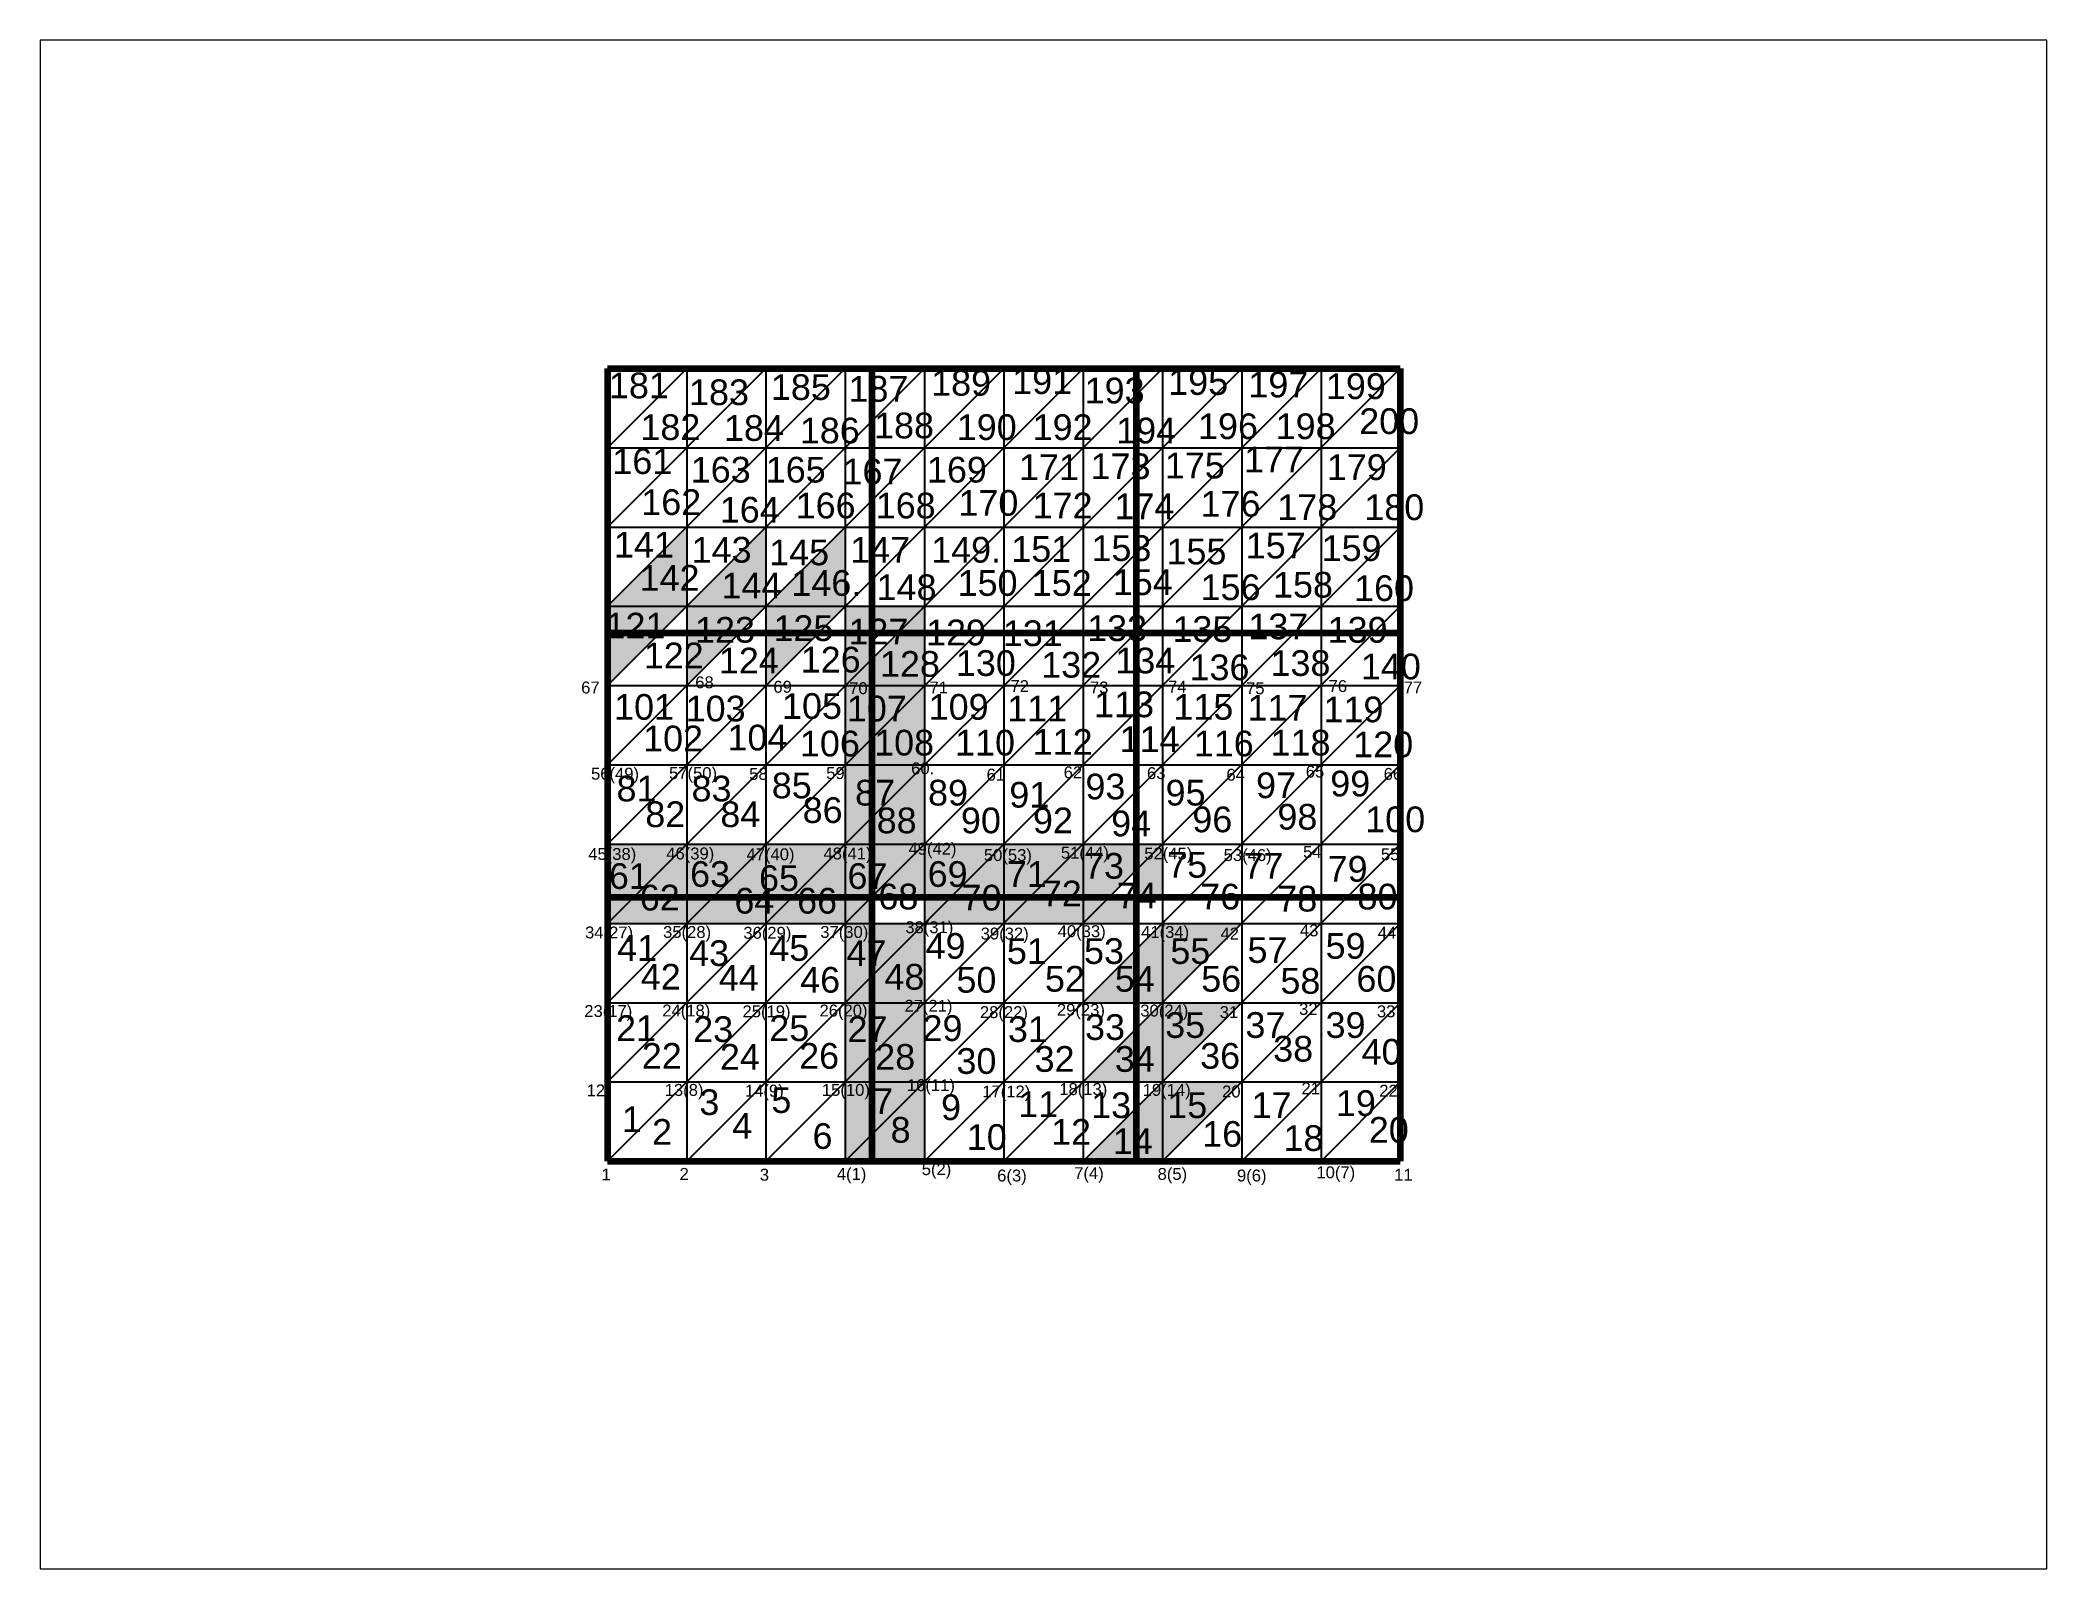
# Paper-space layout 'Layout1' of a CAD drawing. Header units: inches. Extents: x 1.05 to 9.45, y 0.8 to 7.2.
# The model-space entities are those that its viewports show. They can reach past a viewport. Long polylines and large blocks are cut down to what shows.
import ezdxf

# ---------------------------------------------------------------- set-up
doc = ezdxf.new("R2010")
doc.units = ezdxf.units.IN
doc.header["$MEASUREMENT"] = 0
doc.styles.get("Standard").update_dxf_attribs({"font": 'ARIAL.TTF'})

msp = doc.modelspace()

# ---------------------------------------------------------------- hatches: boundary and pattern name
at = {"lineweight": 140}
h = msp.add_hatch(color=60, dxfattribs=at)
h.paths.add_polyline_path([(10, 80), (0, 70), (10, 70)])
h.paths.add_polyline_path([(20, 80), (10, 70), (20, 70)])
h.paths.add_polyline_path([(30, 80), (20, 70), (30, 70)])
h.paths.add_polyline_path([(3.24, 71.15), (12.43, 71.15), (12.43, 76.03), (3.24, 76.03)], flags=9)
h.paths.add_polyline_path([(0.02, 75.34), (9.2, 75.34), (9.2, 80.22), (0.02, 80.22)], flags=9)
h.paths.add_polyline_path([(13.57, 70.18), (22.75, 70.18), (22.75, 75.06), (13.57, 75.06)], flags=9)
h.paths.add_polyline_path([(9.79, 74.62), (19, 74.62), (19, 79.59), (9.79, 79.59)], flags=9)
h.paths.add_polyline_path([(22.37, 70.43), (32.84, 70.43), (32.84, 75.4), (22.37, 75.4)], flags=9)
h.paths.add_polyline_path([(19.57, 74.3), (28.79, 74.3), (28.79, 79.27), (19.57, 79.27)], flags=9)
h = msp.add_hatch(color=150, dxfattribs=at)
h.paths.add_polyline_path([(33.33, 50), (30, 50), (30, 40), (33.33, 43.33)])
h.paths.add_polyline_path([(40, 50), (33.33, 50), (33.33, 43.33)])
h.paths.add_polyline_path([(33.33, 60), (30, 60), (30, 50), (33.33, 53.33)])
h.paths.add_polyline_path([(40, 60), (33.33, 60), (33.33, 53.33)])
h.paths.add_polyline_path([(6.67, 66.67), (0, 66.67), (0, 60)])
h.paths.add_polyline_path([(10, 70), (0, 70), (0, 66.67), (6.67, 66.67)])
h.paths.add_polyline_path([(16.67, 66.67), (10, 66.67), (10, 60)])
h.paths.add_polyline_path([(20, 70), (10, 70), (10, 66.67), (16.67, 66.67)])
h.paths.add_polyline_path([(26.67, 66.67), (20, 66.67), (20, 60)])
h.paths.add_polyline_path([(30, 70), (20, 70), (20, 66.67), (26.67, 66.67)])
h.paths.add_polyline_path([(33.33, 66.67), (30, 66.67), (30, 60), (33.33, 63.33)])
h.paths.add_polyline_path([(33.33, 70), (30, 70), (30, 66.67), (33.33, 66.67)])
h.paths.add_polyline_path([(40, 70), (33.33, 70), (33.33, 66.67), (36.67, 66.67)])
h.paths.add_polyline_path([(30.41, 43.99), (37.1, 43.99), (37.1, 48.96), (30.41, 48.96)], flags=9)
h.paths.add_polyline_path([(37.93, 48.4), (41.61, 48.4), (41.61, 50.7), (37.93, 50.7)], flags=9)
h.paths.add_polyline_path([(29.37, 54.59), (38.58, 54.59), (38.58, 59.56), (29.37, 59.56)], flags=9)
h.paths.add_polyline_path([(23.45, 50.19), (32.67, 50.19), (32.67, 55.15), (23.45, 55.15)], flags=9)
h.paths.add_polyline_path([(-1.06, 65.13), (8.13, 65.13), (8.13, 70.01), (-1.06, 70.01)], flags=9)
h.paths.add_polyline_path([(10.22, 64.52), (19.43, 64.52), (19.43, 69.49), (10.22, 69.49)], flags=9)
h.paths.add_polyline_path([(3.78, 61.37), (12.97, 61.37), (12.97, 66.25), (3.78, 66.25)], flags=9)
h.paths.add_polyline_path([(20.11, 64.74), (29.33, 64.74), (29.33, 69.7), (20.11, 69.7)], flags=9)
h.paths.add_polyline_path([(13.24, 60.72), (22.43, 60.72), (22.43, 65.61), (13.24, 65.61)], flags=9)
h.paths.add_polyline_path([(29.59, 64.38), (38.78, 64.38), (38.78, 69.26), (29.59, 69.26)], flags=9)
h.paths.add_polyline_path([(23.55, 60.76), (32.77, 60.76), (32.77, 65.73), (23.55, 65.73)], flags=9)
h = msp.add_hatch(color=60, dxfattribs=at)
h.paths.add_polyline_path([(33.33, 63.33), (30, 60), (33.33, 60)])
h.paths.add_polyline_path([(40, 66.67), (36.67, 66.67), (33.33, 63.33), (33.33, 60), (40, 60)])
h.paths.add_polyline_path([(40, 70), (36.67, 66.67), (40, 66.67)])
h.paths.add_polyline_path([(33.55, 60.22), (42.77, 60.22), (42.77, 65.19), (33.55, 65.19)], flags=9)
h.paths.add_polyline_path([(29.59, 64.38), (38.78, 64.38), (38.78, 69.26), (29.59, 69.26)], flags=9)
h = msp.add_hatch(color=60, dxfattribs=at)
h.paths.add_polyline_path([(33.33, 53.33), (30, 50), (33.33, 50)])
h.paths.add_polyline_path([(40, 60), (33.33, 53.33), (33.33, 50), (40, 50)])
h.paths.add_polyline_path([(23.45, 50.19), (32.67, 50.19), (32.67, 55.15), (23.45, 55.15)], flags=9)
h.paths.add_polyline_path([(32.81, 50.29), (42.02, 50.29), (42.02, 55.26), (32.81, 55.26)], flags=9)
h.paths.add_polyline_path([(29.37, 54.59), (38.58, 54.59), (38.58, 59.56), (29.37, 59.56)], flags=9)
h.paths.add_polyline_path([(37.93, 48.4), (41.61, 48.4), (41.61, 50.7), (37.93, 50.7)], flags=9)
h = msp.add_hatch(color=60, dxfattribs=at)
h.paths.add_polyline_path([(80, 10), (70, 10), (70, 0)])
h.paths.add_polyline_path([(80, 20), (70, 20), (70, 10)])
h.paths.add_polyline_path([(80, 30), (70, 30), (70, 20)])
h.paths.add_polyline_path([(50, 40), (40, 40), (40, 33.33), (43.33, 33.33)])
h.paths.add_polyline_path([(60, 40), (50, 40), (50, 33.33), (53.33, 33.33)])
h.paths.add_polyline_path([(53.33, 33.33), (50, 33.33), (50, 30)])
h.paths.add_polyline_path([(43.33, 33.33), (40, 33.33), (40, 30)])
h.paths.add_polyline_path([(66.67, 36.67), (66.67, 40), (60, 40), (60, 33.33), (63.33, 33.33)])
h.paths.add_polyline_path([(70, 40), (66.67, 40), (66.67, 36.67)])
h.paths.add_polyline_path([(63.33, 33.33), (60, 33.33), (60, 30)])
h.paths.add_polyline_path([(40, 50), (33.33, 43.33), (33.33, 40), (40, 40)])
h.paths.add_polyline_path([(33.33, 43.33), (30, 40), (33.33, 40)])
h.paths.add_polyline_path([(77.14, 7.65), (80.24, 7.65), (80.24, 9.94), (77.14, 9.94)], flags=9)
h.paths.add_polyline_path([(69.78, 4.56), (76.48, 4.56), (76.48, 9.53), (69.78, 9.53)], flags=9)
h.paths.add_polyline_path([(76.84, 17.65), (79.94, 17.65), (79.94, 19.95), (76.84, 19.95)], flags=24)
h.paths.add_polyline_path([(69.52, 14.67), (76.22, 14.67), (76.22, 19.64), (69.52, 19.64)], flags=9)
h.paths.add_polyline_path([(76.95, 27.59), (80.03, 27.59), (80.03, 29.85), (76.95, 29.85)], flags=9)
h.paths.add_polyline_path([(70.19, 24.02), (76.85, 24.02), (76.85, 28.9), (70.19, 28.9)], flags=24)
h.paths.add_polyline_path([(47.1, 37.47), (50.19, 37.47), (50.19, 39.76), (47.1, 39.76)], flags=9)
h.paths.add_polyline_path([(37.58, 38.27), (40.68, 38.27), (40.68, 40.56), (37.58, 40.56)], flags=9)
h.paths.add_polyline_path([(39.56, 33.72), (46.26, 33.72), (46.26, 38.69), (39.56, 38.69)], flags=9)
h.paths.add_polyline_path([(56.81, 37.77), (59.91, 37.77), (59.91, 40.06), (56.81, 40.06)], flags=9)
h.paths.add_polyline_path([(53.97, 31.33), (60.64, 31.33), (60.64, 36.22), (53.97, 36.22)], flags=9)
h.paths.add_polyline_path([(49.56, 33.79), (56.23, 33.79), (56.23, 38.68), (49.56, 38.68)], flags=9)
h.paths.add_polyline_path([(63.44, 31.08), (70.11, 31.08), (70.11, 35.94), (63.44, 35.94)], flags=9)
h.paths.add_polyline_path([(59.28, 34.76), (65.97, 34.76), (65.97, 39.73), (59.28, 39.73)], flags=9)
h.paths.add_polyline_path([(67.33, 37.67), (70.42, 37.67), (70.42, 39.96), (67.33, 39.96)], flags=9)
h.paths.add_polyline_path([(37.93, 48.4), (41.61, 48.4), (41.61, 50.7), (37.93, 50.7)], flags=9)
h.paths.add_polyline_path([(33.13, 40.49), (39.82, 40.49), (39.82, 45.46), (33.13, 45.46)], flags=9)
h = msp.add_hatch(color=180, dxfattribs=at)
h.paths.add_polyline_path([(40, 0), (40, 10), (33.33, 3.33), (33.33, 0)])
h.paths.add_polyline_path([(30, 0), (33.33, 0), (33.33, 3.33)])
h.paths.add_polyline_path([(40, 20), (33.33, 13.33), (33.33, 10), (40, 10)])
h.paths.add_polyline_path([(33.33, 10), (33.33, 13.33), (30, 10)])
h.paths.add_polyline_path([(40, 30), (33.33, 23.33), (33.33, 20), (40, 20)])
h.paths.add_polyline_path([(33.33, 20), (33.33, 23.33), (30, 20)])
h.paths.add_polyline_path([(33.33, 33.33), (40, 33.33), (40, 40)])
h.paths.add_polyline_path([(30, 30), (33.33, 30), (33.33, 33.33)], flags=17)
h.paths.add_polyline_path([(0, 40), (0, 33.33), (3.33, 33.33), (10, 40)])
h.paths.add_polyline_path([(3.33, 33.33), (0, 33.33), (0, 30)])
h.paths.add_polyline_path([(10, 40), (10, 33.33), (13.33, 33.33), (20, 40)])
h.paths.add_polyline_path([(10, 33.33), (10, 30), (13.33, 33.33)])
h.paths.add_polyline_path([(20, 40), (20, 33.33), (23.33, 33.33), (30, 40)])
h.paths.add_polyline_path([(20, 33.33), (20, 30), (23.33, 33.33)])
h.paths.add_polyline_path([(33.33, 40), (33.33, 33.33), (40, 40)])
h.paths.add_polyline_path([(33.33, 40), (30, 40), (30, 33.33), (33.33, 33.33)])
h.paths.add_polyline_path([(33.33, 33.33), (30, 33.33), (30, 30)])
h.paths.add_polyline_path([(37.27, 7.92), (44.31, 7.92), (44.31, 10.87), (37.27, 10.87)], flags=9)
h.paths.add_polyline_path([(34.9, 1.45), (39.07, 1.45), (39.07, 6.42), (34.9, 6.42)], flags=24)
h.paths.add_polyline_path([(36.97, 17.93), (44.01, 17.93), (44.01, 20.88), (36.97, 20.88)], flags=9)
h.paths.add_polyline_path([(38.92, 14.28), (45.61, 14.28), (45.61, 19.25), (38.92, 19.25)], flags=9)
h.paths.add_polyline_path([(32.95, 10.65), (39.64, 10.65), (39.64, 15.62), (32.95, 15.62)], flags=9)
h.paths.add_polyline_path([(37.18, 28.36), (40.28, 28.36), (40.28, 30.66), (37.18, 30.66)], flags=9)
h.paths.add_polyline_path([(34.12, 20.76), (40.81, 20.76), (40.81, 25.73), (34.12, 25.73)], flags=9)
h.paths.add_polyline_path([(37.58, 38.27), (40.68, 38.27), (40.68, 40.56), (37.58, 40.56)], flags=9)
h.paths.add_polyline_path([(33.34, 30.87), (40.03, 30.87), (40.03, 35.84), (33.34, 35.84)], flags=9)
h.paths.add_polyline_path([(7.04, 37.67), (10.14, 37.67), (10.14, 39.96), (7.04, 39.96)], flags=9)
h.paths.add_polyline_path([(-0.64, 33.47), (6.05, 33.47), (6.05, 38.43), (-0.64, 38.43)], flags=9)
h.paths.add_polyline_path([(17.16, 37.6), (20.24, 37.6), (20.24, 39.85), (17.16, 39.85)], flags=9)
h.paths.add_polyline_path([(9.6, 33.72), (16.3, 33.72), (16.3, 38.69), (9.6, 38.69)], flags=9)
h.paths.add_polyline_path([(26.87, 37.67), (29.96, 37.67), (29.96, 39.96), (26.87, 39.96)], flags=24)
h.paths.add_polyline_path([(18.29, 33.21), (24.99, 33.21), (24.99, 38.17), (18.29, 38.17)], flags=9)
h.paths.add_polyline_path([(15.18, 30.35), (21.88, 30.35), (21.88, 35.32), (15.18, 35.32)], flags=9)
h.paths.add_polyline_path([(29.45, 33.47), (36.14, 33.47), (36.14, 38.43), (29.45, 38.43)], flags=9)
h = msp.add_hatch(color=30, dxfattribs=at)
h.paths.add_polyline_path([(33.33, 10), (30, 10), (30, 0), (33.33, 3.33)])
h.paths.add_polyline_path([(40, 10), (33.33, 10), (33.33, 3.33)])
h.paths.add_polyline_path([(30, 20), (30, 10), (33.33, 13.33), (33.33, 20)])
h.paths.add_polyline_path([(33.33, 20), (33.33, 13.33), (40, 20)])
h.paths.add_polyline_path([(33.33, 30), (30, 30), (30, 20), (33.33, 23.33)])
h.paths.add_polyline_path([(33.33, 30), (33.33, 23.33), (40, 30)])
h.paths.add_polyline_path([(10, 40), (3.33, 33.33), (10, 33.33)])
h.paths.add_polyline_path([(10, 30), (10, 33.33), (3.33, 33.33), (0, 30)])
h.paths.add_polyline_path([(13.33, 33.33), (10, 30), (20, 30), (20, 33.33)])
h.paths.add_polyline_path([(13.33, 33.33), (20, 33.33), (20, 40)])
h.paths.add_polyline_path([(30, 30), (30, 33.33), (23.33, 33.33), (20, 30)])
h.paths.add_polyline_path([(23.33, 33.33), (30, 33.33), (30, 40)])
h.paths.add_polyline_path([(37.27, 7.92), (44.31, 7.92), (44.31, 10.87), (37.27, 10.87)], flags=9)
h.paths.add_polyline_path([(32.72, 5.16), (36.84, 5.16), (36.84, 9.97), (32.72, 9.97)], flags=9)
h.paths.add_polyline_path([(29.46, 14.22), (36.13, 14.22), (36.13, 19.11), (29.46, 19.11)], flags=9)
h.paths.add_polyline_path([(36.97, 17.93), (44.01, 17.93), (44.01, 20.88), (36.97, 20.88)], flags=9)
h.paths.add_polyline_path([(32.95, 10.65), (39.64, 10.65), (39.64, 15.62), (32.95, 15.62)], flags=9)
h.paths.add_polyline_path([(29.34, 23.82), (36, 23.82), (36, 28.68), (29.34, 28.68)], flags=9)
h.paths.add_polyline_path([(37.18, 28.36), (40.28, 28.36), (40.28, 30.66), (37.18, 30.66)], flags=9)
h.paths.add_polyline_path([(7.04, 37.67), (10.14, 37.67), (10.14, 39.96), (7.04, 39.96)], flags=9)
h.paths.add_polyline_path([(3.25, 30.74), (9.94, 30.74), (9.94, 35.71), (3.25, 35.71)], flags=9)
h.paths.add_polyline_path([(-0.64, 33.47), (6.05, 33.47), (6.05, 38.43), (-0.64, 38.43)], flags=9)
h.paths.add_polyline_path([(15.18, 30.35), (21.88, 30.35), (21.88, 35.32), (15.18, 35.32)], flags=9)
h.paths.add_polyline_path([(17.16, 37.6), (20.24, 37.6), (20.24, 39.85), (17.16, 39.85)], flags=9)
h.paths.add_polyline_path([(18.29, 33.21), (24.99, 33.21), (24.99, 38.17), (18.29, 38.17)], flags=9)
h.paths.add_polyline_path([(9.6, 33.72), (16.3, 33.72), (16.3, 38.69), (9.6, 38.69)], flags=9)
h.paths.add_polyline_path([(23.09, 30.35), (29.79, 30.35), (29.79, 35.32), (23.09, 35.32)], flags=9)
h.paths.add_polyline_path([(26.87, 37.67), (29.96, 37.67), (29.96, 39.96), (26.87, 39.96)], flags=25)
h = msp.add_hatch(color=180, dxfattribs=at)
h.paths.add_polyline_path([(66.67, 0), (66.67, 6.67), (60, 0)])
h.paths.add_polyline_path([(66.67, 0), (70, 0), (70, 10), (66.67, 6.67)])
h.paths.add_polyline_path([(66.67, 10), (66.67, 16.67), (60, 10)])
h.paths.add_polyline_path([(70, 20), (66.67, 16.67), (66.67, 10), (70, 10)])
h.paths.add_polyline_path([(66.67, 20), (66.67, 26.67), (60, 20)])
h.paths.add_polyline_path([(70, 30), (66.67, 26.67), (66.67, 20), (70, 20)])
h.paths.add_polyline_path([(50, 30), (50, 33.33), (43.33, 33.33), (40, 30)])
h.paths.add_polyline_path([(43.33, 33.33), (50, 33.33), (50, 40)])
h.paths.add_polyline_path([(60, 30), (60, 33.33), (53.33, 33.33), (50, 30)])
h.paths.add_polyline_path([(53.33, 33.33), (60, 33.33), (60, 40)])
h.paths.add_polyline_path([(66.67, 30), (66.67, 33.33), (63.33, 33.33), (60, 30)])
h.paths.add_polyline_path([(70, 33.33), (70, 40), (66.67, 36.67), (66.67, 33.33)])
h.paths.add_polyline_path([(62.92, 0.1), (69.59, 0.1), (69.59, 4.98), (62.92, 4.98)], flags=9)
h.paths.add_polyline_path([(67.02, 7.32), (74.06, 7.32), (74.06, 10.27), (67.02, 10.27)], flags=9)
h.paths.add_polyline_path([(63.17, 10.39), (69.86, 10.39), (69.86, 15.36), (63.17, 15.36)], flags=9)
h.paths.add_polyline_path([(66.72, 17.33), (73.76, 17.33), (73.76, 20.28), (66.72, 20.28)], flags=9)
h.paths.add_polyline_path([(63.17, 20.51), (69.86, 20.51), (69.86, 25.46), (63.17, 25.46)], flags=9)
h.paths.add_polyline_path([(66.82, 27.23), (73.86, 27.23), (73.86, 30.18), (66.82, 30.18)], flags=9)
h.paths.add_polyline_path([(43.84, 30.74), (50.54, 30.74), (50.54, 35.71), (43.84, 35.71)], flags=9)
h.paths.add_polyline_path([(47.1, 37.47), (50.19, 37.47), (50.19, 39.76), (47.1, 39.76)], flags=9)
h.paths.add_polyline_path([(53.97, 31.33), (60.64, 31.33), (60.64, 36.22), (53.97, 36.22)], flags=9)
h.paths.add_polyline_path([(56.81, 37.77), (59.91, 37.77), (59.91, 40.06), (56.81, 40.06)], flags=9)
h.paths.add_polyline_path([(63.44, 31.08), (70.11, 31.08), (70.11, 35.94), (63.44, 35.94)], flags=9)
h.paths.add_polyline_path([(67.33, 37.67), (70.42, 37.67), (70.42, 39.96), (67.33, 39.96)], flags=9)

# ---------------------------------------------------------------- linework, layer by layer
at = {"color": 5, "lineweight": 200}
for p, q in [((0, 100), (0, 0)), ((0, 100), (100, 100)), ((0, 100), (100, 100)), ((0, 100), (100, 100)), ((33.33, 100), (33.33, 0)), ((66.67, 100), (66.67, 0)), ((100, 100), (100, 0)), ((0, 66.67), (100, 66.67)), ((0, 33.33), (100, 33.33)), ((0, 0), (100, 0))]:
    msp.add_line(p, q, dxfattribs=at)
for p, q in [((0, 0), (100, 100)), ((0, 20), (80, 100)), ((0, 40), (60, 100)), ((0, 60), (40, 100)), ((0, 80), (20, 100)), ((0, 10), (90, 100)), ((0, 30), (70, 100)), ((0, 50), (50, 100)), ((0, 70), (30, 100)), ((0, 90), (10, 100)), ((10, 100), (10, 0)), ((20, 100), (20, 0)), ((30, 100), (30, 0)), ((30, 100), (30, 0)), ((40, 100), (40, 0)), ((50, 100), (50, 0)), ((60, 100), (60, 0)), ((70, 100), (70, 0)), ((80, 100), (80, 0)), ((90, 100), (90, 0)), ((100, 0), (100, 100)), ((0, 90), (100, 90)), ((10, 0), (100, 90)), ((0, 80), (100, 80)), ((20, 0), (100, 80)), ((0, 70), (100, 70)), ((30, 0), (100, 70)), ((0, 60), (100, 60)), ((40, 0), (100, 60)), ((0, 50), (100, 50)), ((50, 0), (100, 50)), ((0, 40), (100, 40)), ((60, 0), (100, 40)), ((0, 30), (100, 30)), ((70, 0), (100, 30)), ((0, 20), (100, 20)), ((80, 0), (100, 20)), ((0, 10), (100, 10)), ((90, 0), (100, 10))]:
    msp.add_line(p, q)

# ---------------------------------------------------------------- texts
for s, height, p in [('181', 3.243, (0.19, 96.24)), ('185', 3.243, (20.62, 96.03)), ('187', 3.243, (30.4, 95.81)), ('189', 3.243, (40.83, 96.57)), ('191', 3.243, (51.05, 96.78)), ('193', 3.243, (60.19, 95.6)), ('195', 3.243, (70.73, 96.67)), ('197', 3.243, (80.84, 96.35)), ('199', 3.243, (90.62, 96.14)), ('183', 3.243, (10.29, 95.38)), ('182', 3.243, (4.16, 90.98)), ('184', 3.243, (14.7, 90.87)), ('186', 3.243, (24.27, 90.55)), ('188', 3.243, (33.63, 91.19)), ('190', 3.243, (44.06, 90.98)), ('192', 3.243, (53.63, 90.98)), ('194', 3.243, (64.17, 90.55)), ('196', 3.243, (74.49, 91.09)), ('198', 3.243, (84.28, 91.09)), ('200', 3.243, (94.82, 91.73)), ('161', 3.243, (0.62, 86.68)), ('163', 3.243, (10.51, 85.61)), ('165', 3.243, (19.97, 85.61)), ('167', 3.243, (29.65, 85.39)), ('169', 3.243, (40.3, 85.61)), ('171', 3.243, (51.91, 85.93)), ('173', 3.243, (60.94, 86.04)), ('175', 3.243, (70.3, 86.14)), ('177', 3.243, (80.3, 86.9)), ('179', 3.243, (90.73, 85.93)), ('162', 3.243, (4.27, 81.52)), ('164', 3.243, (14.17, 80.56)), ('166', 3.243, (23.74, 81.09)), ('168', 3.243, (33.84, 81.09)), ('170', 3.243, (44.27, 81.42)), ('172', 3.243, (53.63, 81.09)), ('174', 3.243, (63.95, 80.99)), ('176', 3.243, (74.81, 81.31)), ('178', 3.243, (84.49, 80.88)), ('180', 3.243, (95.46, 80.88)), ('141', 3.243, (0.83, 76.15)), ('143', 3.243, (10.62, 75.51)), ('147', 3.243, (30.62, 75.51)), ('149.', 3.243, (40.83, 75.51)), ('151', 3.243, (50.94, 75.61)), ('153', 3.243, (61.05, 75.72)), ('155', 3.243, (70.51, 75.29)), ('157', 3.243, (80.51, 76.04)), ('159', 3.243, (90.08, 75.72)), ('145', 3.243, (20.4, 75.18)), ('142', 3.243, (4.06, 71.96)), ('144', 3.243, (14.38, 70.99)), ('146.', 3.243, (23.2, 71.32)), ('148', 3.243, (33.95, 70.78)), ('150', 3.243, (44.17, 71.32)), ('152', 3.243, (53.52, 71.32)), ('154', 3.243, (63.74, 71.42)), ('156', 3.243, (74.81, 70.78)), ('158', 3.243, (83.95, 71.1)), ('160', 3.243, (94.17, 70.67)), ('121', 3.243, (-0.24, 65.94)), ('123', 3.243, (11.05, 65.41)), ('125', 3.243, (20.94, 65.62)), ('127', 3.243, (30.4, 65.19)), ('129', 3.243, (40.19, 65.08)), ('133', 3.243, (60.51, 65.62)), ('135', 3.243, (71.27, 65.51)), ('137', 3.243, (80.84, 65.84)), ('139', 3.243, (90.84, 65.41)), ('131', 3.243, (49.87, 64.98)), ('122', 3.243, (4.59, 62.18)), ('124', 3.243, (14.06, 61.54)), ('126', 3.243, (24.38, 61.65)), ('128', 3.243, (34.38, 61.11)), ('130', 3.243, (43.95, 61.22)), ('132', 3.243, (54.71, 61)), ('134', 3.243, (64.06, 61.54)), ('136', 3.243, (73.42, 60.68)), ('138', 3.243, (83.63, 61.22)), ('140', 3.243, (95.03, 60.79)), ('101', 3.243, (0.84, 55.69)), ('103', 3.243, (9.87, 55.48)), ('105', 3.243, (22.02, 55.8)), ('107', 3.243, (30.2, 55.48)), ('109', 3.243, (40.52, 55.69)), ('111', 3.243, (50.41, 55.48)), ('113', 3.243, (61.38, 56.01)), ('115', 3.243, (71.38, 55.69)), ('117', 3.243, (80.74, 55.58)), ('119', 3.243, (90.31, 55.37)), ('102', 3.243, (4.5, 51.71)), ('104', 3.243, (15.14, 51.82)), ('106', 3.243, (24.28, 51.07)), ('108', 3.243, (33.64, 51.18)), ('110', 3.243, (43.85, 51.18)), ('112', 3.243, (53.64, 51.28)), ('114', 3.243, (64.61, 51.61)), ('116', 3.243, (73.96, 51.07)), ('118', 3.243, (83.64, 51.18)), ('120', 3.243, (94.07, 50.96)), ('81', 3.243, (1.15, 45.39)), ('83', 3.243, (10.61, 45.39)), ('85', 3.243, (20.73, 45.78)), ('87', 3.243, (31.23, 44.87)), ('89', 3.243, (40.44, 44.87)), ('93', 3.243, (60.29, 45.65)), ('95', 3.243, (70.4, 44.87)), ('97', 3.243, (81.81, 45.8)), ('99', 3.243, (91.17, 46.02)), ('86', 3.243, (24.62, 42.67)), ('91', 3.243, (50.69, 44.61)), ('82', 3.243, (4.78, 42.15)), ('84', 3.243, (14.24, 42.15)), ('88', 3.243, (33.96, 41.37)), ('90', 3.243, (44.59, 41.37)), ('92', 3.243, (53.67, 41.37)), ('94', 3.243, (63.53, 40.99)), ('96', 3.243, (73.77, 41.5)), ('98', 3.243, (84.5, 41.83)), ('100', 3.243, (95.58, 41.51)), ('73', 3.243, (60.11, 35.64)), ('75', 3.243, (70.61, 35.77)), ('77', 3.243, (80.21, 35.64)), ('79', 3.243, (90.84, 35.26)), ('61', 3.243, (0.19, 34.35)), ('63', 3.243, (10.43, 34.61)), ('65', 3.243, (19.12, 34.09)), ('67', 3.243, (30.28, 34.35)), ('69', 3.243, (40.39, 34.61)), ('71', 3.243, (50.38, 34.61)), ('72', 3.243, (54.79, 32.15)), ('62', 3.243, (4.08, 31.63)), ('64', 3.243, (16.01, 31.24)), ('66', 3.243, (23.92, 31.24)), ('68', 3.243, (34.17, 31.76)), ('70', 3.243, (44.67, 31.63)), ('74', 3.243, (64.26, 31.89)), ('76', 3.243, (74.76, 31.76)), ('78', 3.243, (84.49, 31.5)), ('80', 3.243, (94.6, 31.76)), ('41', 3.243, (1.22, 25.28)), ('43', 3.243, (10.3, 24.63)), ('45', 3.243, (20.42, 25.28)), ('47', 3.243, (30.15, 24.63)), ('49', 3.243, (40.13, 25.54)), ('51', 3.243, (50.38, 24.89)), ('53', 3.243, (60.11, 24.89)), ('55', 3.243, (71, 24.89)), ('57', 3.243, (80.73, 25.02)), ('59', 3.243, (90.58, 25.54)), ('42', 3.243, (4.21, 21.65)), ('44', 3.243, (14.06, 21.52)), ('46', 3.243, (24.31, 21.26)), ('48', 3.243, (34.94, 21.65)), ('50', 3.243, (44.02, 21.26)), ('52', 3.243, (55.18, 21.39)), ('54', 3.243, (64, 21.39)), ('56', 3.243, (74.89, 21.39)), ('58', 3.243, (84.88, 21.13)), ('60', 3.243, (94.47, 21.39)), ('21', 3.243, (1.09, 15.17)), ('23', 3.243, (10.82, 15.04)), ('25', 3.243, (20.42, 15.17)), ('27', 3.243, (30.28, 15.04)), ('29', 3.243, (39.74, 15.17)), ('31', 3.243, (50.51, 15.04)), ('33', 3.243, (60.24, 15.3)), ('35', 3.243, (70.35, 15.56)), ('37', 3.243, (80.47, 15.56)), ('39', 3.243, (90.58, 15.56)), ('38', 3.243, (83.97, 12.57)), ('40', 3.243, (95.12, 12.19)), ('22', 3.243, (4.34, 11.67)), ('24', 3.243, (14.19, 11.54)), ('26', 3.243, (24.18, 11.67)), ('28', 3.243, (33.78, 11.54)), ('30', 3.243, (44.02, 11.02)), ('32', 3.243, (53.88, 11.28)), ('34', 3.243, (64, 11.28)), ('36', 3.243, (74.76, 11.67)), ('3', 3.24, (11.6, 5.83)), ('5', 3.24, (20.68, 6.09)), ('7', 3.24, (33.52, 5.96)), ('9', 3.24, (42.08, 5.19)), ('11', 3.243, (51.81, 5.58)), ('13', 3.243, (61.01, 5.45)), ('15', 3.243, (70.61, 5.45)), ('17', 3.243, (81.25, 5.45)), ('19', 3.243, (91.88, 5.71)), ('1', 3.24, (1.82, 3.68)), ('2', 3.24, (5.63, 2.08)), ('4', 3.24, (15.75, 2.85)), ('8', 3.24, (35.72, 2.34)), ('12', 3.243, (55.96, 2.08)), ('16', 3.243, (75.02, 1.82)), ('20', 3.243, (96.03, 2.34)), ('6', 3.24, (25.87, 1.56)), ('10', 3.243, (45.32, 1.43)), ('14', 3.243, (63.74, 0.91)), ('18', 3.243, (85.27, 1.3))]:
    msp.add_text(s, height=height).set_placement(p)
at = {"color": 5}
for s, p in [('68', (11.08, 59.66)), ('67', (-3.31, 59.01)), ('69', (20.93, 59.1)), ('70', (30.49, 58.92)), ('71', (40.62, 59.01)), ('72', (50.83, 59.19)), ('73', (60.86, 59.01)), ('74', (70.71, 59.1)), ('75', (80.55, 58.92)), ('76', (90.96, 59.19)), ('77', (100.43, 59.01)), ('56(49)', (-2.07, 48.14)), ('61', (47.82, 48.01)), ('62', (57.54, 48.31)), ('63', (68.05, 48.21)), ('64', (78.07, 48.01)), ('65', (88.08, 48.41)), ('66', (97.9, 48.11)), ('51(44)', (57.19, 38.17)), ('52(45)', (67.71, 38.07)), ('53(46)', (77.72, 37.87)), ('54', (87.74, 38.27)), ('55', (97.55, 37.97)), ('40(33)', (56.79, 28.27)), ('41(34)', (67.31, 28.17)), ('42', (77.32, 27.97)), ('43', (87.34, 28.37)), ('44', (97.15, 28.07)), ('23(17)', (-2.92, 18.2)), ('24(18)', (6.92, 18.26)), ('25(19)', (17.04, 18.16)), ('29(23)', (56.69, 18.36)), ('30(24)', (67.21, 18.26)), ('31', (77.22, 18.06)), ('32', (87.24, 18.46)), ('33', (97.05, 18.16)), ('12', (-2.62, 8.19)), ('13(8)', (7.22, 8.25)), ('14(9)', (17.34, 8.15)), ('18(13)', (56.99, 8.35)), ('19(14)', (67.51, 8.25)), ('20', (77.52, 8.05)), ('21', (87.54, 8.45)), ('22', (97.35, 8.15)), ('1', (-0.74, -2.42)), ('2', (9.1, -2.35)), ('3', (19.22, -2.45)), ('6(3)', (49.16, -2.55)), ('7(4)', (58.87, -2.25)), ('8(5)', (69.39, -2.35)), ('9(6)', (79.4, -2.55)), ('10(7)', (89.42, -2.15)), ('11', (99.23, -2.45))]:
    msp.add_text(s, height=1.5, dxfattribs=at).set_placement(p)
at = {"color": 240}
for s, p in [('57(50)', (7.77, 48.21)), ('58', (17.88, 48.11)), ('59', (27.59, 48.21)), ('60.', (38.31, 48.81)), ('50(53)', (47.48, 37.87)), ('39(32)', (47.08, 27.97)), ('28(22)', (46.98, 18.06)), ('17(12)', (47.28, 8.05))]:
    msp.add_text(s, height=1.5, dxfattribs=at).set_placement(p)
at = {"color": 4}
for s, p in [('45(38)', (-2.42, 38.01)), ('49(42)', (37.97, 38.67)), ('5(2)', (39.64, -1.75))]:
    msp.add_text(s, height=1.5, dxfattribs=at).set_placement(p)
at = {"color": 3}
for s, p in [('46(39)', (7.42, 38.07)), ('47(40)', (17.54, 37.97)), ('48(41)', (27.25, 38.07)), ('34(27)', (-2.82, 28.11)), ('35(28)', (7.02, 28.17)), ('36(29)', (17.14, 28.07)), ('37(30)', (26.85, 28.17)), ('38(31)', (37.57, 28.77)), ('27(21)', (37.46, 18.86)), ('26(20)', (26.75, 18.26)), ('16(11)', (37.77, 8.85)), ('15(10)', (27.05, 8.25)), ('4(1)', (28.93, -2.35))]:
    msp.add_text(s, height=1.5, dxfattribs=at).set_placement(p)

psp = doc.layouts.get("Layout1")

# ---------------------------------------------------------------- viewports
at = {"layer": '0'}
psp.add_viewport(center=(5.25, 4), size=(8.4, 6.4), view_center_point=(55, 45), view_height=192.835821, dxfattribs=at)

doc.saveas('drawing.dxf')
